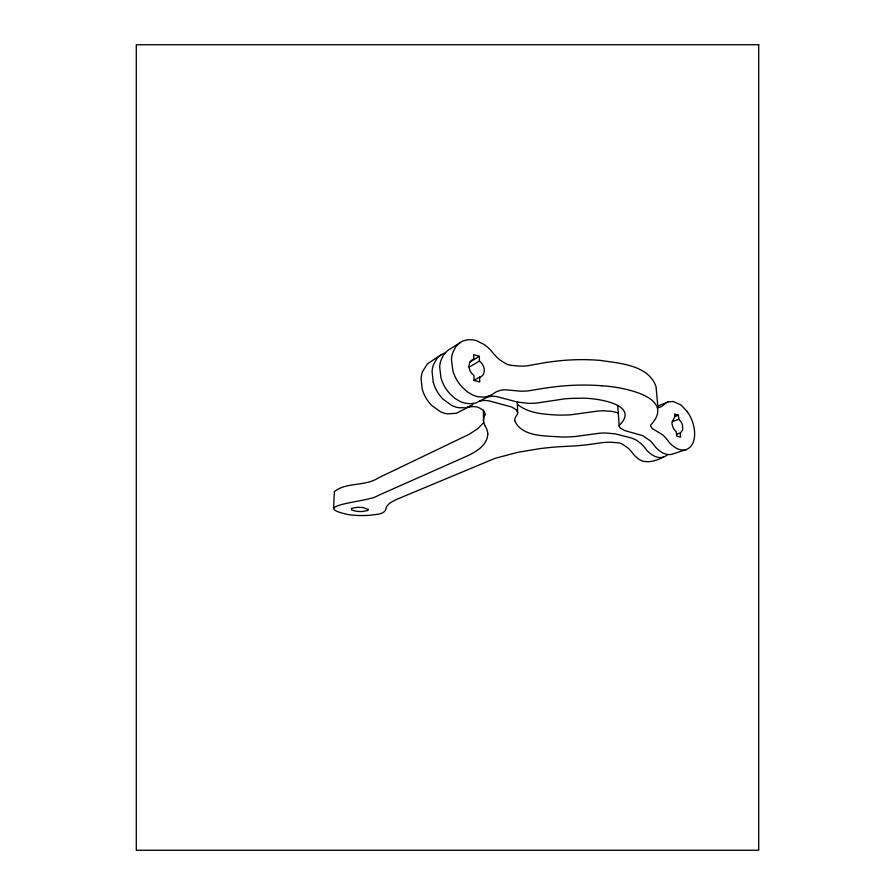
<?xml version="1.0" encoding="UTF-8"?>
<svg xmlns="http://www.w3.org/2000/svg" width="895" height="895" viewBox="0 0 895 895"><rect width="100%" height="100%" fill="white"/><g stroke="black" fill="none" stroke-linecap="round" stroke-linejoin="round"><path stroke-width="1.34" d="M385.656 509.87C386.148 503.896 392.86 501.245 397.548 499.018L495.092 458.318L517.802 452.311L539.629 448.675A329.931 329.931 0 0 1 557.115 446.873L568.929 446.202A243.462 243.462 0 0 0 598.039 443.215L603.029 442.566A76.88 76.88 0 0 1 610.905 442.264L618.009 442.779A13.436 13.436 0 0 1 621.88 443.898L627.395 447.534A33.204 33.204 0 0 1 632.351 452.825A24.847 24.847 0 0 0 636.558 457.345C644.053 464.874 655.319 461.238 663.531 457.065A10.27 10.27 0 0 0 667.603 454.503M487.786 434.109C487.327 445.676 475.469 452.132 466.194 456.439L377.634 495.718C369.982 501.905 305.531 505.183 348.435 514.636A99.781 99.781 0 0 0 370.508 515.207C375.43 514.278 382.881 514.86 385.656 509.96M333.555 508.505L334.35 491.758C345.671 481.935 365.126 486.623 378.16 478.008L468.902 434.433L477.617 428.828L483.803 422.518A10.527 10.527 0 0 1 483.557 420.404L483.389 410.268L478.657 407.527A13.145 13.145 0 0 0 474.551 406.666A20.473 20.473 0 0 0 468.197 407.259M444.96 353.01A16.949 16.949 0 0 0 440.832 354.946L427.474 363.862L422.675 371.313A25.183 25.183 0 0 0 421.075 378.596L422.216 389.101A37.456 37.456 0 0 0 431.893 405.603L440.441 411.722A24.948 24.948 0 0 0 447.534 413.859L456.316 413.3L470.334 406.14M510.989 365.339A18.057 18.057 0 0 1 506.067 363.773L500.629 360.416A42.591 42.591 0 0 1 492.485 352.361L490.919 350.471A36.415 36.415 0 0 0 484.273 344.586L476.532 340.704A22.755 22.755 0 0 0 472.001 339.764L467.637 339.764L462.737 341.006L447.623 350.538L443.349 355.181L440.843 360.595A26.022 26.022 0 0 0 439.68 366.905L440.933 377.735A39.693 39.693 0 0 0 449.939 393.822L455.096 398.465L459.661 401.228A25.631 25.631 0 0 0 465.68 403.287L470.434 403.779L475.804 403.007L490.673 395.411M460.243 342.36L455.756 346.633L452.624 353.077A26.503 26.503 0 0 0 451.483 359.488L452.814 370.53A41.103 41.103 0 0 0 461.999 386.964L467.224 391.73L471.855 394.572A25.989 25.989 0 0 0 477.941 396.709L485.023 397.123L490.885 395.299A16.636 16.636 0 0 0 493.302 393.744A18.929 18.929 0 0 1 496.054 391.976A19.589 19.589 0 0 1 506.738 389.873L520.398 391.171A74.699 74.699 0 0 0 528.128 390.891L547.885 387.636M440.832 354.946L437.051 358.28L433.661 364.287A25.597 25.597 0 0 0 432.084 371.682L433.292 382.378M469.998 361.972L479.362 356.311L479.429 361.054L481.588 363.124A13.257 13.257 0 0 1 483.692 366.95L484.262 369.311A9.711 9.711 0 0 1 484.318 371.045L483.322 374.569L481.353 376.526A5.269 5.269 0 0 1 479.664 377.131L474.014 380.341L473.958 375.542L471.799 373.495A13.28 13.28 0 0 1 469.674 369.702L469.081 367.342A9.789 9.789 0 0 1 469.002 365.607L469.942 362.083L471.844 360.092A5.269 5.269 0 0 1 473.768 359.398L473.712 354.644L479.362 356.311M469.069 367.23L479.429 361.054M657.803 406.017L668.531 401.765L673.331 401.486L681.039 405.032L687.27 411.611M680.368 432.945L682.684 429.969L682.527 425.282A13.447 13.447 0 0 0 681.207 422.082L678.846 419.252L678.432 415.202L674.506 414.038C676.374 418.233 670.12 420.896 672.514 425.707A13.514 13.514 0 0 0 673.846 429.007L676.262 431.893L676.676 436.033L680.636 437.118L680.222 433.001L676.508 434.31M674.763 416.589L678.432 415.202M672.257 421.702L678.846 419.252M617.695 405.39L619.217 426.031L620.034 427.866L624.699 430.573L642.722 435.652L650.061 440.676A34.167 34.167 0 0 1 654.1 445.229A26.145 26.145 0 0 0 657.232 448.865C661.181 452.557 666.898 455.98 672.458 454.123L686.23 449.592C694.319 446.493 695.449 436.133 694.207 428.671A39.962 39.962 0 0 0 687.259 411.622M686.23 449.592C680.625 451.438 674.886 447.903 670.937 444.166A26.951 26.951 0 0 1 667.771 440.452A35.834 35.834 0 0 0 662.669 434.88L652.242 428.526L650.564 425.953A2.685 2.685 0 0 1 650.609 425.147C677.817 396.284 619.922 386.606 601.876 385.779M663.531 457.065C658.552 458.788 653.294 456.07 649.501 452.926A25.541 25.541 0 0 1 645.25 448.317A33.507 33.507 0 0 0 641.234 443.819L636.737 440.351L632.083 438.181L614.966 433.773L605.21 433.012A79.364 79.364 0 0 0 599.818 433.18L575.384 436.491A162.577 162.577 0 0 1 562.06 437.04C546.509 435.641 522.031 437.51 514.703 420.672M546.778 362.363L527.244 365.831A68.523 68.523 0 0 1 519.592 366.133L510.989 365.339M474.014 380.386L479.731 381.964L479.664 377.131M618.244 412.908L611.945 411.376L603.7 410.805A72.797 72.797 0 0 0 598.363 410.995L570.865 414.788A151.602 151.602 0 0 1 557.585 415.056C543.858 414.307 528.486 413.434 517.388 404.283M483.445 410.324L485.135 413.535A3.591 3.591 0 0 1 484.766 415.123M657.959 407.717L656.024 386.539C648.327 364.813 619.53 363.381 600.153 360.383A222.743 222.743 0 0 0 546.789 362.453M514.681 420.672A7.462 7.462 0 0 1 515.464 417.305L516.706 415.258A4.151 4.151 0 0 0 517.702 412.684L516.158 409.731L511.906 407.091L490.717 401.284A21.659 21.659 0 0 0 479.798 401.083M517.321 402.023L517.646 412.684M485.336 426.233A12.273 12.273 0 0 1 483.781 422.529M485.269 426.277A15.875 15.875 0 0 1 487.876 434.097M483.513 420.404A11.959 11.959 0 0 1 484.799 415.135M667.804 402.012A10.091 10.091 0 0 0 664.358 404.35A11.713 11.713 0 0 1 657.657 407.784M619.217 426.031A2.685 2.685 0 0 1 619.25 425.393C641.804 403.511 592.703 397.29 579.266 398.286A166.336 166.336 0 0 0 565.159 398.79L536.06 403.142A76.97 76.97 0 0 1 528.162 403.321L517.478 402.079L498.783 397.111A21.681 21.681 0 0 0 487.809 396.865M547.897 387.725A242.623 242.623 0 0 1 601.887 385.745M433.314 382.378A38.698 38.698 0 0 0 443.148 399.237L451.818 405.513A25.261 25.261 0 0 0 458.99 407.728L465.825 407.695L470.535 406.028A16.714 16.714 0 0 0 472.94 404.495M368.36 509.49L367.856 510.34A3.401 3.401 0 0 1 367.319 510.609L362.531 511.459A35.834 35.834 0 0 1 358.246 511.448A28.92 28.92 0 0 1 356.188 511.246L351.679 510.038L351.388 508.584A2.942 2.942 0 0 1 351.97 508.27L356.747 507.387A35.923 35.923 0 0 1 361.077 507.398A28.797 28.797 0 0 1 363.157 507.599L368.36 509.49M758.714 44.75L136.286 44.75L136.286 850.25L758.714 850.25L758.714 44.75"/></g></svg>
